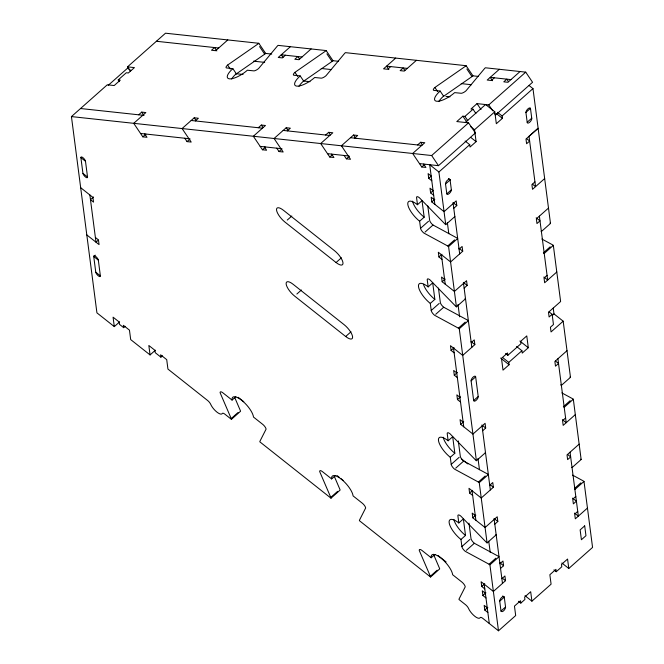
<?xml version="1.0" encoding="UTF-8"?>
<svg xmlns="http://www.w3.org/2000/svg" width="664" height="664" viewBox="0 0 664 664"><rect width="100%" height="100%" fill="white"/><g stroke="black" fill="none" stroke-linecap="round" stroke-linejoin="round"><path stroke-width="1" d="M119.611 321.907L114.299 326.613L96.927 312.86L71.438 116.59L107.294 84.793L114.2 85.54L120.267 80.153L118.2 79.929L119.337 81.622M130.376 71.081L127.521 66.856L165.51 33.2L258.819 43.284L265.65 53.419A4.324 1.444 -34 0 1 264.695 54.182L236.118 74.028M108.215 85.332L127.704 68.068L130.767 70.492M118.2 79.929L126.293 72.758L128.359 72.982L134.435 67.603L127.521 66.856M138.685 114.806L141.714 112.116L145.864 112.565L133.721 123.321L142.835 136.842L146.985 137.29L144.702 133.912M227.793 39.931L215.659 50.696L211.509 50.248L214.547 47.559L216.829 50.937M142.835 136.842L145.873 134.145M93.516 197L90.478 199.69L93.549 202.122L92.935 197.399L80.668 187.688M195.34 120.931L198.37 118.242L194.228 117.794L182.085 128.55L191.207 142.071L187.057 141.623L184.783 138.245M290.375 46.696L278.241 57.461L282.383 57.909L285.42 55.22M187.057 141.623L190.095 138.925M311.109 48.937L298.966 59.702L294.824 59.254L297.854 56.565L299.564 59.096M98.272 240.169L95.998 242.186L89.864 194.975M95.251 255.15L93.732 256.495L95.774 272.232A3.245 1.129 48.4 0 0 98.305 275.826A3.245 1.129 48.4 0 0 100.372 275.875L98.33 260.139A3.245 1.129 48.4 0 0 95.799 256.545A3.245 1.129 48.4 0 0 93.732 256.495L98.33 260.139M258.296 127.737L261.334 125.048L265.476 125.496L253.341 136.253L262.454 149.773L266.596 150.222L264.322 146.835M287.313 130.874L290.351 128.185L286.209 127.737L274.066 138.494L283.179 152.006L279.038 151.558L276.755 148.18M262.454 149.773L265.492 147.076M279.038 151.558L282.076 148.869M395.686 58.083L383.551 68.84L387.693 69.288L390.731 66.599M325.634 135.016L328.663 132.327L332.813 132.775L320.671 143.532L329.792 157.053L333.934 157.501L331.66 154.114M416.419 60.324L404.276 71.081L400.135 70.633L403.164 67.944L404.874 70.475M114.299 326.613L113.071 317.168L119.205 322.023L119.512 324.381L123.645 327.659L125.156 326.314M354.651 138.153L357.688 135.464L353.538 135.016L341.404 145.773L350.517 159.285L346.376 158.837L344.093 155.459M329.792 157.053L332.066 155.027M346.376 158.837L349.405 156.148M287.255 220.066L291.811 216.032M123.645 327.659L123.338 325.294L129.463 330.149L130.692 339.594L150.064 354.925L155.368 350.218M150.064 354.925L148.836 345.488L154.969 350.343L155.268 352.7L160.895 357.149L162.406 355.804M499.328 69.288L487.193 80.045L491.335 80.493L494.373 77.804M417.606 144.959L420.644 142.27L424.794 142.718L412.651 153.475L421.764 166.988L425.914 167.436L423.632 164.058M475.88 113.453L473.025 109.228L464.933 116.407L462.866 116.183L456.791 121.562L468.543 122.832L475.382 132.966L438.489 165.668L419.49 163.61M494.472 113.345L495.61 115.03L532.561 82.278L525.73 72.144L488.77 104.895L477.026 103.625L470.959 109.012L473.025 109.228M520.061 71.529L507.918 82.286L503.777 81.838L506.806 79.149L508.516 81.68M465.356 122.458L485.583 104.522L494.78 111.801L496.332 123.72L502.399 118.341L502.092 115.984L497.494 112.34M71.438 116.59L431.65 155.534L468.543 122.832M421.764 166.988L424.802 164.298M465.124 141.034L469.722 144.677L470.029 147.035L476.096 141.656L474.552 129.737L494.78 111.801M296.866 294.027L301.414 289.994M431.791 180.757L428.72 178.334L431.002 176.317M336.067 262.529A10.807 3.752 48.4 0 0 342.964 262.695A10.807 3.752 48.4 0 0 334.54 250.726L283.445 210.28A10.807 3.752 48.4 0 0 276.548 210.114A10.807 3.752 48.4 0 0 284.981 222.083L336.067 262.529L341.379 257.823M454.624 216.406A4.341 1.511 48.4 0 0 454.84 216.588L445.743 224.656L438.904 172.001L469.722 144.677M502.092 115.984L532.976 88.602L529.142 85.573M419.623 221.22A15.131 5.254 48.4 0 1 407.82 204.462A15.131 5.254 48.4 0 1 417.482 204.703L422.03 200.661L424.18 217.186L419.623 221.22L420.544 228.308A4.324 1.502 48.4 0 0 423.914 233.089L447.719 245.979A4.324 1.502 48.4 0 1 448.582 246.568L456.417 306.851L465.522 298.775A4.324 1.502 48.4 0 1 465.074 298.402M433.683 195.316L430.612 192.892L432.886 190.875M445.536 184.011L450.092 179.969L448.557 178.757M453.769 208.297L456.799 205.608L456.185 200.885L444.05 211.65L431.791 201.939L434.82 199.25M527.191 122.226L531.739 118.192M420.544 228.308L428.512 221.245M234.757 397.578L240.31 410.501A4.324 1.502 48.4 0 1 240.526 411.273L231.421 419.341A4.324 1.502 48.4 0 0 231.205 418.569L220.108 392.739A4.324 1.502 48.4 0 1 222.863 392.806L232.06 400.085L235.853 396.723M425.06 232.085L433.019 225.021L456.824 237.903A4.324 1.502 48.4 0 1 457.687 238.501L448.582 246.568M231.205 418.569L238.036 412.518M345.678 336.499A10.807 3.752 48.4 0 0 352.576 336.665A10.807 3.752 48.4 0 0 344.143 324.696L293.056 284.242A10.807 3.752 48.4 0 0 286.159 284.076A10.807 3.752 48.4 0 0 294.584 296.044L345.678 336.499L350.99 331.792M447.719 245.979L454.549 239.92M442 259.392L438.937 256.968L441.967 254.279M459.073 249.166L462.111 246.477L462.725 251.191L450.582 261.956L438.323 252.245L438.937 256.968M534.943 181.911L531.905 184.6L532.52 189.323L544.654 178.566M430.297 303.415A15.131 5.254 48.4 0 1 418.503 286.657A15.131 5.254 48.4 0 1 428.156 286.889L432.704 282.856L434.854 299.381L430.297 303.415L431.218 310.495A4.324 1.502 48.4 0 0 434.596 315.284L458.401 328.165A4.324 1.502 48.4 0 1 459.264 328.763L476.395 460.716L485.5 452.649A4.341 1.511 48.4 0 1 485.276 452.466M464.136 288.11L467.166 285.42L466.551 280.706L454.417 291.463L442.158 281.752L445.187 279.063M431.218 310.495L439.186 303.431M548.489 208.073L536.354 218.829L536.969 223.552L539.998 220.863L536.172 217.825M435.733 314.271L443.693 307.216L467.498 320.098A4.324 1.502 48.4 0 1 468.361 320.695L459.264 328.763M532.976 88.602L550.489 223.453L541.384 231.528A4.341 1.511 48.4 0 1 541.16 231.346M543.368 252.843L550.199 246.792M458.401 328.165L465.223 322.115M541.89 239.048L552.473 244.775A4.341 1.511 48.4 0 1 553.336 245.373L544.231 253.441A4.341 1.511 48.4 0 0 543.575 252.967M454.134 352.833L451.072 350.409L454.11 347.72M471.208 342.607L474.245 339.91L474.86 344.633L462.717 355.398L450.458 345.687L451.072 350.409M547.078 275.352L544.04 278.042L544.654 282.764L556.797 271.999M334.332 476.42L339.885 489.335A4.324 1.502 48.4 0 1 340.092 490.115L330.996 498.183A4.324 1.502 48.4 0 0 330.78 497.402L319.674 471.573A4.324 1.502 48.4 0 1 322.438 471.639L331.635 478.918L335.428 475.557M457.355 377.625L454.292 375.193L457.322 372.504M330.78 497.402L337.602 491.352M471.108 380.87L475.656 376.837L478.213 396.508A3.245 1.386 -51.3 0 1 476.188 400.267A3.245 1.386 -51.3 0 1 473.648 400.55L471.108 380.87A3.245 1.386 -52 0 1 473.175 377.061A3.245 1.386 -52 0 1 475.648 376.845M549.07 311.873L552.133 314.304L549.103 316.994L548.489 312.271L560.624 301.514L553.336 245.373M460.526 402.019L457.463 399.587L460.492 396.898M552.465 315.251L553.984 313.898L563.18 321.185L570.476 377.326L561.37 385.394A4.341 1.511 48.4 0 1 560.698 384.813M505.553 353.489L507.852 355.315L521.008 343.653L520.701 341.296L526.768 335.909L528.303 347.712L522.228 353.099L521.921 350.733L516.559 346.492M507.852 355.315L507.545 352.949L501.478 358.328L503.013 370.13L509.08 364.752L508.773 362.395L521.921 350.733M473.656 400.541L478.213 396.508M563.18 321.185L551.045 331.942L550.431 327.219L553.461 324.53L552.133 314.304M482.653 430.737L485.691 428.039L485.077 423.325L472.942 434.082L460.675 424.371L463.713 421.681M450.283 457.28A15.131 5.254 48.4 0 1 438.481 440.531A15.131 5.254 48.4 0 1 448.142 440.763L452.69 436.721L454.84 453.246L450.283 457.28L451.205 464.368A4.324 1.502 48.4 0 0 454.574 469.149L478.379 482.039A4.324 1.502 48.4 0 1 479.242 482.628L487.077 542.911L496.174 534.835A4.349 1.511 48.4 0 1 495.958 534.653M567.014 350.692L554.872 361.448L555.486 366.171L558.524 363.482L555.461 361.058M451.205 464.368L459.173 457.305M455.711 468.145L463.679 461.082L487.484 473.963A4.324 1.502 48.4 0 1 488.347 474.561L479.242 482.628M478.379 482.039L485.21 475.98M563.354 406.717L570.177 400.658M561.877 392.914L572.451 398.641A4.341 1.502 48.4 0 1 573.322 399.238L564.217 407.306A4.341 1.502 48.4 0 0 563.993 407.14M472.66 495.452L469.597 493.028L472.627 490.339M489.733 485.226L492.771 482.537L493.385 487.251L481.242 498.017L468.983 488.306L469.597 493.028M565.604 417.971L562.566 420.661L563.18 425.383L575.314 414.626M460.957 539.475A15.131 5.254 48.4 0 1 449.154 522.717A15.131 5.254 48.4 0 1 458.816 522.95L463.364 518.916L465.514 535.441L460.957 539.475L461.878 546.555A4.324 1.502 48.4 0 0 465.248 551.344L489.053 564.226A4.324 1.502 48.4 0 1 489.916 564.823L498.49 630.8L515.687 615.553L514.459 606.116L520.526 600.737L520.833 603.095L524.925 599.467L524.618 597.11L530.685 591.724L531.914 601.169L551.087 584.171L549.858 574.734L555.934 569.347L556.241 571.712L561.802 566.782L561.495 564.417L567.562 559.038L568.791 568.484L592.562 547.41L583.996 481.433A4.341 1.502 48.4 0 0 583.133 480.836L572.551 475.109M494.796 524.178L497.826 521.481L497.211 516.766L485.077 527.523L472.809 517.812L475.847 515.123M433.509 554.332L439.452 568.176A4.316 1.502 48.4 0 1 439.668 568.948L430.562 577.024A4.316 1.502 48.4 0 0 430.347 576.244L419.25 550.414A4.324 1.502 48.4 0 1 422.005 550.481L431.202 557.76L434.995 554.399M461.878 546.555L469.846 539.492M579.149 444.133L567.014 454.89L567.62 459.612L570.658 456.923L567.596 454.491M430.347 576.244L437.178 570.193M466.385 550.331L474.353 543.276L498.158 556.158A4.324 1.502 48.4 0 1 499.021 556.756L489.916 564.823M573.322 399.238L581.149 459.513L572.044 467.589A4.341 1.511 48.4 0 1 571.82 467.406M489.053 564.226L495.884 558.175M574.783 488.231L580.851 482.852M583.996 481.433L574.891 489.501A4.341 1.502 48.4 0 0 574.667 489.335M499.926 563.711L502.963 561.022L503.578 565.745L500.54 568.434M575.796 496.464L572.758 499.154L573.372 503.876L576.41 501.187L572.576 498.149M484.795 588.893L481.732 586.47L484.761 583.78M485.998 597.965L482.902 595.517L485.94 592.827M501.868 578.668L504.906 575.979L505.52 580.693L493.377 591.458L481.118 581.747L481.732 586.47M577.738 511.413L574.7 514.102L575.314 518.825L587.449 508.068M487.857 612.507L484.795 610.075L487.832 607.386M499.718 601.194A3.245 1.386 -51.6 0 1 501.76 597.409A3.245 1.386 -51.6 0 1 504.275 597.152L505.586 607.286C505.453 609.137 502.731 612.772 501.038 611.32L499.718 601.194L504.275 597.16L502.739 595.94M500.996 611.029L505.545 606.996M243.049 74.451L236.276 73.721L232.857 68.649L226.64 67.977A4.324 1.444 -34 0 1 227.603 65.064L257.864 44.048A4.324 1.444 -34 0 0 258.819 43.284M310.063 81.697L303.614 81L300.194 75.928L293.978 75.256A4.324 1.444 -34 0 1 294.94 72.343L325.194 51.327A4.324 1.444 -34 0 0 326.148 50.564L332.988 60.698A4.324 1.444 -34 0 1 332.033 61.461L303.456 81.307M438.929 101.401A15.131 5.063 -34 0 1 443.56 96.122L440.141 91.059L433.924 90.387A4.324 1.444 -34 0 1 434.887 87.474L465.149 66.458A4.324 1.444 -34 0 0 466.103 65.695L472.934 75.829A4.324 1.444 -34 0 1 471.979 76.592L443.403 96.438M326.148 50.564L278.058 45.368A4.324 1.444 -34 0 0 277.278 46.148L258.694 68.425A4.324 1.444 -34 0 1 254.013 70.89L247.365 70.218A15.131 5.063 -34 0 1 229.495 78.85A15.131 5.063 -34 0 1 232.857 68.649M466.103 65.695L345.396 52.647A4.324 1.444 -34 0 0 344.608 53.427L326.032 75.704A4.324 1.444 -34 0 1 321.351 78.169L314.703 77.497A15.131 5.063 -34 0 1 296.825 86.129A15.131 5.063 -34 0 1 300.194 75.928M525.73 72.144L485.342 67.778A4.324 1.444 -34 0 0 484.562 68.55L465.979 90.835A4.324 1.444 -34 0 1 461.297 93.292L454.649 92.628A15.131 5.063 -34 0 1 436.779 101.26A15.131 5.063 -34 0 1 440.141 91.059M156.38 41.268L218.697 48.007M302.004 57.013L281.27 54.772L282.98 57.303M407.314 68.392L386.581 66.151L388.863 69.529M510.956 79.597L490.223 77.356L492.505 80.734M264.629 53.311L271.742 54.083M332.398 60.64L338.582 61.304M472.378 75.771L478.512 76.435M253.499 61.163L264.67 62.366M321.235 68.483L331.543 69.595M461.231 83.614L471.448 84.726M445.976 96.388L450.009 96.82M80.518 108.522L142.826 115.254M191.19 120.483L262.446 128.185M283.171 130.426L329.776 135.464M350.509 137.705L421.756 145.408M140.56 133.464L188.925 138.685M260.172 146.387L280.905 148.628M327.51 153.666L348.235 155.907M496.265 113.486L502.399 118.341M526.569 138.618L529.631 141.05L526.602 143.739L525.988 139.017L538.122 128.26L529.017 136.327L535.558 186.634L532.486 184.202M470.718 126.7L474.552 129.737M470.734 137.406L476.096 141.656M448.54 178.649L450.076 179.869L451.362 189.813L446.814 193.846L445.519 183.903A3.245 1.386 -51.6 0 1 447.569 180.11A3.245 1.386 -51.6 0 1 450.076 179.869M438.904 172.001L429.708 164.722L434.854 204.371M431.177 176.043L428.114 173.611L428.72 178.334M452.972 202.578L456.799 205.608M543.857 277.037L547.692 280.075L539.384 216.14M433.069 190.601L429.998 188.169L430.612 192.892M434.239 199.648L431.177 197.216L431.791 201.939M458.89 248.162L462.725 251.191M463.339 282.391L467.166 285.42M444.606 279.461L441.543 277.037L442.158 281.752M519.87 341.039L528.303 347.712M502.64 357.539L508.773 362.395M500.648 358.079L509.08 364.752M471.025 341.603L474.86 344.633M562.383 419.656L566.209 422.694L557.909 358.759M456.741 372.902L453.678 370.471L454.292 375.193M459.911 397.296L456.849 394.864L457.463 399.587M481.856 425.01L485.691 428.039M463.132 422.08L460.061 419.656L460.675 424.371M574.518 513.098L578.352 516.135L570.044 452.201M461.389 458.832L467.854 463.945M80.892 157.642L85.49 161.277L87.532 177.022A3.245 1.129 48.4 0 1 85.465 176.973A3.245 1.129 48.4 0 1 82.942 173.379L80.892 157.642A3.245 1.129 48.4 0 1 82.967 157.692A3.245 1.129 48.4 0 1 85.49 161.277M489.551 484.222L493.385 487.251M82.942 173.379L87.532 177.022M561.893 563.022L568.791 568.484M493.991 518.451L497.826 521.481M553.942 569.886L556.241 571.712M475.266 515.521L472.204 513.098L472.809 517.812M95.384 237.463L98.455 239.887L99.069 244.609L86.801 234.907M499.743 562.715L503.578 565.745M525.016 595.708L531.914 601.169M502.449 578.269L505.52 580.693M518.534 601.277L520.833 603.095M95.774 272.232L100.372 275.875M238.202 397.304L243.763 401.712M336.98 475.515L339.362 477.399M340.947 478.661L343.338 480.553M438.14 555.61L446.084 561.902M485.359 593.226L482.296 590.794L482.902 595.517M487.276 607.809L484.18 605.352L484.795 610.075M231.421 419.341L224.955 414.228A4.324 1.502 48.4 0 0 222.266 413.514A8.649 3.005 48.4 0 1 216.896 412.087A8.649 3.005 48.4 0 1 210.712 404.359A4.324 1.502 48.4 0 0 207.616 400.5L167.942 369.084L166.714 359.639L160.588 354.792L160.895 357.149M330.996 498.183L259.873 441.875A4.349 1.511 48.4 0 1 259.914 441.303L266.081 429.143A4.324 1.502 48.4 0 0 262.712 424.354L253.515 417.075A15.131 5.254 48.4 0 0 241.713 400.317A15.131 5.254 48.4 0 0 232.06 400.085M430.562 577.024L359.448 520.717A4.341 1.511 48.4 0 1 359.49 520.136L365.656 507.977A4.324 1.502 48.4 0 0 362.287 503.196L353.09 495.908A15.131 5.254 48.4 0 0 341.288 479.151A15.131 5.254 48.4 0 0 331.635 478.918M498.49 630.8L482.828 618.4A4.324 1.502 48.4 0 0 480.138 617.686A8.649 3.005 48.4 0 1 474.768 616.258A8.649 3.005 48.4 0 1 468.585 608.531A4.324 1.502 48.4 0 0 465.489 604.672L459.023 599.55A4.341 1.502 48.4 0 1 459.065 598.978L465.232 586.818A4.324 1.502 48.4 0 0 461.853 582.029L452.657 574.75A15.131 5.254 48.4 0 0 440.863 557.992A15.131 5.254 48.4 0 0 431.202 557.76M466.858 68.99L471.979 76.592M488.77 104.895L492.763 110.813M477.026 103.625L481.01 109.543M464.933 116.407L467.788 120.632M462.866 116.183L466.85 122.093M434.887 87.474L437.609 91.499M431.65 155.534L438.489 165.668M420.644 142.27L422.354 144.802M326.904 53.859L332.033 61.461M353.538 135.016L355.821 138.394M294.94 72.343L297.655 76.377M328.663 132.327L330.373 134.858M259.566 46.58L264.695 54.182M286.209 127.737L287.919 130.268M227.603 65.064L230.317 69.097M261.334 125.048L263.044 127.579M194.228 117.794L195.938 120.325M141.714 112.116L143.997 115.495M553.236 308.137L554.033 314.246M453.155 203.582L459.687 253.889M463.522 283.395L471.822 347.322M482.039 426.014L490.347 489.949M494.182 519.456L502.482 583.39M447.353 222.473L448.814 233.711M458.011 304.477L459.612 316.819M477.997 458.409L479.466 469.722M488.754 541.226L490.206 552.382M441.386 254.677L445.22 284.184M453.52 348.11L463.746 426.803M472.046 490.737L475.88 520.244M484.18 584.179L489.293 623.521M427.79 205.915L429.649 220.232A4.324 1.502 48.4 0 0 433.019 225.021M438.464 288.101L440.323 302.427A4.324 1.502 48.4 0 0 443.693 307.216M458.318 440.954L460.31 456.292A4.324 1.502 48.4 0 0 463.679 461.082M468.991 523.141L470.983 538.487A4.324 1.502 48.4 0 0 474.353 543.276M417.482 204.703L416.56 197.615A4.324 1.502 48.4 0 1 419.316 197.681L444.847 223.859A4.341 1.511 48.4 0 0 445.743 224.656M428.156 286.889L427.234 279.81A4.324 1.502 48.4 0 1 429.99 279.876L455.529 306.054A4.324 1.502 48.4 0 0 456.417 306.851M448.142 440.763L447.221 433.675A4.324 1.502 48.4 0 1 449.976 433.741L475.507 459.928A4.341 1.511 48.4 0 0 476.395 460.716M458.816 522.95L457.894 515.87A4.324 1.502 48.4 0 1 460.65 515.936L486.181 542.114A4.349 1.511 48.4 0 0 487.077 542.911M231.645 78.999A15.139 5.063 -34 0 1 236.276 73.721M298.983 86.278A15.131 5.063 -34 0 1 303.614 81M424.18 217.186A15.139 5.254 48.4 0 1 412.502 201.142M434.854 299.381A15.139 5.254 48.4 0 1 423.424 284.267M454.84 453.246A15.131 5.254 48.4 0 1 443.162 437.202M465.514 535.441A15.131 5.254 48.4 0 1 453.836 519.397M525.938 112.614A3.245 1.386 -51.6 0 1 527.988 108.83A3.245 1.386 -51.6 0 1 530.494 108.581M451.354 189.705A3.245 1.386 -51.6 0 1 449.304 193.49A3.245 1.386 -51.6 0 1 446.797 193.739M581.149 459.513A4.341 1.511 48.4 0 1 580.701 459.139M570.476 377.326A4.341 1.511 48.4 0 1 570.027 376.953M550.489 223.453A4.341 1.511 48.4 0 1 550.041 223.079M530.461 108.357L525.913 112.39L527.216 122.45A3.245 1.386 -51.6 0 0 529.723 122.201A3.245 1.386 -51.6 0 0 531.773 118.416L530.461 108.357M584.685 525.871L580.137 529.905L581.415 539.741L585.963 535.707L584.685 525.871"/></g></svg>
